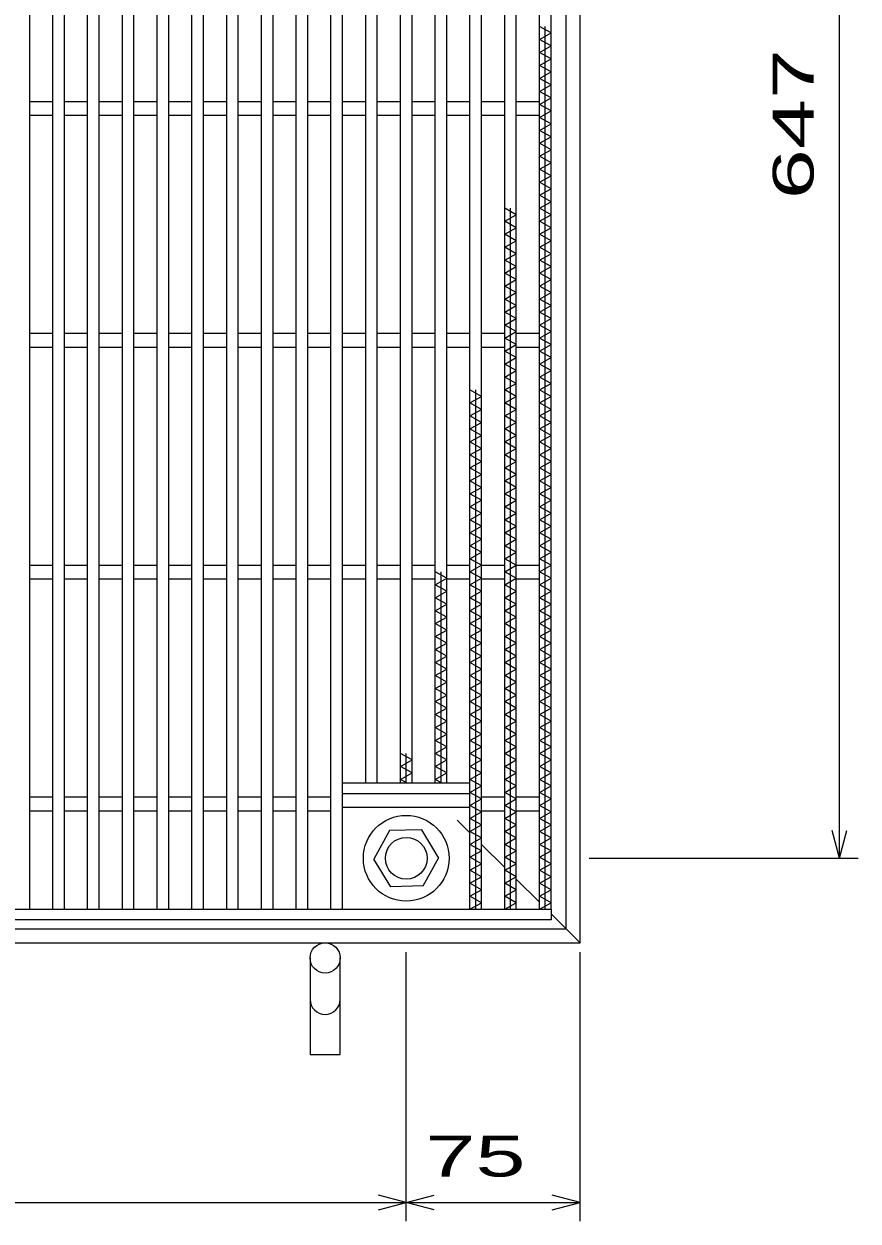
# Model space of a CAD drawing. Units: millimetres, scale not verified. Extents: x -1456 to 1385, y -1026 to 843.
# Drawn here: x -560 to -200, y -362 to 155 of the extents above; entities that cross this region are included whole.
import ezdxf
from ezdxf.enums import TextEntityAlignment as Align

# ---------------------------------------------------------------- set-up
doc = ezdxf.new("R2010")
doc.units = ezdxf.units.MM
doc.header["$LTSCALE"] = 8
doc.linetypes.add('DASHED', pattern=[7.5, 6, -1.5])
for name, color, linetype, lineweight in [('16', 3, 'Continuous', 25), ('19', 6, 'Continuous', 25), ('22', 4, 'Continuous', 25)]:
    doc.layers.add(name, color=color, linetype=linetype, lineweight=lineweight)
doc.styles.add('ベクトル', font='')
doc.styles.get('ベクトル').set_extended_font_data('ベクトル')

msp = doc.modelspace()

# ---------------------------------------------------------------- linework, layer by layer
at = {"layer": '16'}
for p, q in [((-558, -227), (-558, 464)), ((-548, -227), (-548, 464)), ((-543, -227), (-543, 464)), ((-533, -227), (-533, 464)), ((-528, -227), (-528, 464)), ((-518, -227), (-518, 464)), ((-513, -227), (-513, 464)), ((-503, -227), (-503, 464)), ((-498, -227), (-498, 464)), ((-488, -227), (-488, 464)), ((-483, -227), (-483, 464)), ((-473, -227), (-473, 464)), ((-468, -227), (-468, 464)), ((-458, -227), (-458, 464)), ((-453, -227), (-453, 464)), ((-443, -227), (-443, 464)), ((-438, -227), (-438, 464)), ((-428, -227), (-428, 464)), ((-423, -227), (-423, 464)), ((-368, -227), (-368, 464)), ((-363, -227), (-363, 464)), ((-353, -227), (-353, 464)), ((-348, -227), (-348, 464)), ((-338, -227), (-338, 464)), ((-333, -227), (-333, 464)), ((-413, -172.5), (-413, 409.5)), ((-408, -172.5), (-408, 409.5)), ((-398, -172.5), (-398, 409.5)), ((-393, -172.5), (-393, 409.5)), ((-383, -172.5), (-383, 409.5)), ((-378, -172.5), (-378, 409.5)), ((-333, 151), (-338, 153.8)), ((-338, 148.2), (-333, 151)), ((-335.5, -227), (-335.5, 153.8)), ((-333, 145.4), (-338, 148.2)), ((-338, 142.6), (-333, 145.4)), ((-333, 139.8), (-338, 142.6)), ((-338, 137), (-333, 139.8)), ((-333, 134.2), (-338, 137)), ((-338, 131.4), (-333, 134.2)), ((-333, 128.6), (-338, 131.4)), ((-338, 125.8), (-333, 128.6)), ((-333, 123), (-338, 125.8)), ((-558, 121.5), (-548, 121.5)), ((-543, 121.5), (-533, 121.5)), ((-528, 121.5), (-518, 121.5)), ((-513, 121.5), (-503, 121.5)), ((-498, 121.5), (-488, 121.5)), ((-483, 121.5), (-473, 121.5)), ((-468, 121.5), (-458, 121.5)), ((-453, 121.5), (-443, 121.5)), ((-438, 121.5), (-428, 121.5)), ((-423, 121.5), (-413, 121.5)), ((-408, 121.5), (-398, 121.5)), ((-393, 121.5), (-383, 121.5)), ((-378, 121.5), (-368, 121.5)), ((-363, 121.5), (-353, 121.5)), ((-348, 121.5), (-338, 121.5)), ((-338, 120.2), (-333, 123)), ((-333, 117.4), (-338, 120.2)), ((-558, 115.5), (-548, 115.5)), ((-543, 115.5), (-533, 115.5)), ((-528, 115.5), (-518, 115.5)), ((-513, 115.5), (-503, 115.5)), ((-498, 115.5), (-488, 115.5)), ((-483, 115.5), (-473, 115.5)), ((-468, 115.5), (-458, 115.5)), ((-453, 115.5), (-443, 115.5)), ((-438, 115.5), (-428, 115.5)), ((-423, 115.5), (-413, 115.5)), ((-408, 115.5), (-398, 115.5)), ((-393, 115.5), (-383, 115.5)), ((-378, 115.5), (-368, 115.5)), ((-363, 115.5), (-353, 115.5)), ((-348, 115.5), (-338, 115.5)), ((-338, 114.6), (-333, 117.4)), ((-333, 111.8), (-338, 114.6)), ((-338, 109), (-333, 111.8)), ((-333, 106.2), (-338, 109)), ((-338, 103.4), (-333, 106.2)), ((-333, 100.6), (-338, 103.4)), ((-338, 97.8), (-333, 100.6)), ((-333, 95), (-338, 97.8)), ((-338, 92.2), (-333, 95)), ((-333, 89.4), (-338, 92.2)), ((-338, 86.6), (-333, 89.4)), ((-333, 83.8), (-338, 86.6)), ((-338, 81), (-333, 83.8)), ((-333, 78.2), (-338, 81)), ((-338, 75.4), (-333, 78.2)), ((-348, 72.6), (-353, 75.4)), ((-353, 69.8), (-348, 72.6)), ((-350.5, -227), (-350.5, 75.4)), ((-333, 72.6), (-338, 75.4)), ((-338, 69.8), (-333, 72.6)), ((-348, 67), (-353, 69.8)), ((-333, 67), (-338, 69.8)), ((-353, 64.2), (-348, 67)), ((-348, 61.4), (-353, 64.2)), ((-338, 64.2), (-333, 67)), ((-333, 61.4), (-338, 64.2)), ((-353, 58.6), (-348, 61.4)), ((-348, 55.8), (-353, 58.6)), ((-338, 58.6), (-333, 61.4)), ((-333, 55.8), (-338, 58.6)), ((-353, 53), (-348, 55.8)), ((-348, 50.2), (-353, 53)), ((-338, 53), (-333, 55.8)), ((-333, 50.2), (-338, 53)), ((-353, 47.4), (-348, 50.2)), ((-348, 44.6), (-353, 47.4)), ((-338, 47.4), (-333, 50.2)), ((-333, 44.6), (-338, 47.4)), ((-353, 41.8), (-348, 44.6)), ((-348, 39), (-353, 41.8)), ((-338, 41.8), (-333, 44.6)), ((-333, 39), (-338, 41.8)), ((-353, 36.2), (-348, 39)), ((-348, 33.4), (-353, 36.2)), ((-338, 36.2), (-333, 39)), ((-333, 33.4), (-338, 36.2)), ((-353, 30.6), (-348, 33.4)), ((-338, 30.6), (-333, 33.4)), ((-348, 27.8), (-353, 30.6)), ((-353, 25), (-348, 27.8)), ((-333, 27.8), (-338, 30.6)), ((-338, 25), (-333, 27.8)), ((-558, 21.5), (-548, 21.5)), ((-543, 21.5), (-533, 21.5)), ((-528, 21.5), (-518, 21.5)), ((-513, 21.5), (-503, 21.5)), ((-498, 21.5), (-488, 21.5)), ((-483, 21.5), (-473, 21.5)), ((-468, 21.5), (-458, 21.5)), ((-453, 21.5), (-443, 21.5)), ((-438, 21.5), (-428, 21.5)), ((-423, 21.5), (-413, 21.5)), ((-408, 21.5), (-398, 21.5)), ((-393, 21.5), (-383, 21.5)), ((-378, 21.5), (-368, 21.5)), ((-363, 21.5), (-353, 21.5)), ((-348, 22.2), (-353, 25)), ((-353, 19.4), (-348, 22.2)), ((-348, 21.5), (-338, 21.5)), ((-333, 22.2), (-338, 25)), ((-338, 19.4), (-333, 22.2)), ((-558, 15.5), (-548, 15.5)), ((-543, 15.5), (-533, 15.5)), ((-528, 15.5), (-518, 15.5)), ((-513, 15.5), (-503, 15.5)), ((-498, 15.5), (-488, 15.5)), ((-483, 15.5), (-473, 15.5)), ((-468, 15.5), (-458, 15.5)), ((-453, 15.5), (-443, 15.5)), ((-438, 15.5), (-428, 15.5)), ((-423, 15.5), (-413, 15.5)), ((-408, 15.5), (-398, 15.5)), ((-393, 15.5), (-383, 15.5)), ((-378, 15.5), (-368, 15.5)), ((-363, 15.5), (-353, 15.5)), ((-348, 16.6), (-353, 19.4)), ((-353, 13.8), (-348, 16.6)), ((-348, 15.5), (-338, 15.5)), ((-333, 16.6), (-338, 19.4)), ((-338, 13.8), (-333, 16.6)), ((-348, 11), (-353, 13.8)), ((-353, 8.2), (-348, 11)), ((-333, 11), (-338, 13.8)), ((-338, 8.2), (-333, 11)), ((-348, 5.4), (-353, 8.2)), ((-353, 2.6), (-348, 5.4)), ((-333, 5.4), (-338, 8.2)), ((-338, 2.6), (-333, 5.4)), ((-348, -0.2), (-353, 2.6)), ((-333, -0.2), (-338, 2.6)), ((-363, -5.8), (-368, -3)), ((-365.5, -227), (-365.5, -3)), ((-353, -3), (-348, -0.2)), ((-348, -5.8), (-353, -3)), ((-338, -3), (-333, -0.2)), ((-333, -5.8), (-338, -3)), ((-368, -8.6), (-363, -5.8)), ((-363, -11.4), (-368, -8.6)), ((-353, -8.6), (-348, -5.8)), ((-348, -11.4), (-353, -8.6)), ((-338, -8.6), (-333, -5.8)), ((-333, -11.4), (-338, -8.6)), ((-368, -14.2), (-363, -11.4)), ((-363, -17), (-368, -14.2)), ((-353, -14.2), (-348, -11.4)), ((-348, -17), (-353, -14.2)), ((-338, -14.2), (-333, -11.4)), ((-333, -17), (-338, -14.2)), ((-368, -19.8), (-363, -17)), ((-363, -22.6), (-368, -19.8)), ((-353, -19.8), (-348, -17)), ((-348, -22.6), (-353, -19.8)), ((-338, -19.8), (-333, -17)), ((-333, -22.6), (-338, -19.8)), ((-368, -25.4), (-363, -22.6)), ((-363, -28.2), (-368, -25.4)), ((-353, -25.4), (-348, -22.6)), ((-348, -28.2), (-353, -25.4)), ((-338, -25.4), (-333, -22.6)), ((-333, -28.2), (-338, -25.4)), ((-368, -31), (-363, -28.2)), ((-353, -31), (-348, -28.2)), ((-338, -31), (-333, -28.2)), ((-363, -33.8), (-368, -31)), ((-368, -36.6), (-363, -33.8)), ((-348, -33.8), (-353, -31)), ((-353, -36.6), (-348, -33.8)), ((-333, -33.8), (-338, -31)), ((-338, -36.6), (-333, -33.8)), ((-363, -39.4), (-368, -36.6)), ((-368, -42.2), (-363, -39.4)), ((-348, -39.4), (-353, -36.6)), ((-353, -42.2), (-348, -39.4)), ((-333, -39.4), (-338, -36.6)), ((-338, -42.2), (-333, -39.4)), ((-363, -45), (-368, -42.2)), ((-368, -47.8), (-363, -45)), ((-348, -45), (-353, -42.2)), ((-353, -47.8), (-348, -45)), ((-333, -45), (-338, -42.2)), ((-338, -47.8), (-333, -45)), ((-363, -50.6), (-368, -47.8)), ((-368, -53.4), (-363, -50.6)), ((-348, -50.6), (-353, -47.8)), ((-353, -53.4), (-348, -50.6)), ((-333, -50.6), (-338, -47.8)), ((-338, -53.4), (-333, -50.6)), ((-363, -56.2), (-368, -53.4)), ((-368, -59), (-363, -56.2)), ((-348, -56.2), (-353, -53.4)), ((-353, -59), (-348, -56.2)), ((-333, -56.2), (-338, -53.4)), ((-338, -59), (-333, -56.2)), ((-363, -61.8), (-368, -59)), ((-368, -64.6), (-363, -61.8)), ((-348, -61.8), (-353, -59)), ((-353, -64.6), (-348, -61.8)), ((-333, -61.8), (-338, -59)), ((-338, -64.6), (-333, -61.8)), ((-363, -67.4), (-368, -64.6)), ((-348, -67.4), (-353, -64.6)), ((-333, -67.4), (-338, -64.6)), ((-368, -70.2), (-363, -67.4)), ((-363, -73), (-368, -70.2)), ((-353, -70.2), (-348, -67.4)), ((-348, -73), (-353, -70.2)), ((-338, -70.2), (-333, -67.4)), ((-333, -73), (-338, -70.2)), ((-368, -75.8), (-363, -73)), ((-363, -78.6), (-368, -75.8)), ((-353, -75.8), (-348, -73)), ((-348, -78.6), (-353, -75.8)), ((-338, -75.8), (-333, -73)), ((-333, -78.6), (-338, -75.8)), ((-558, -78.5), (-548, -78.5)), ((-543, -78.5), (-533, -78.5)), ((-528, -78.5), (-518, -78.5)), ((-513, -78.5), (-503, -78.5)), ((-498, -78.5), (-488, -78.5)), ((-483, -78.5), (-473, -78.5)), ((-468, -78.5), (-458, -78.5)), ((-453, -78.5), (-443, -78.5)), ((-438, -78.5), (-428, -78.5)), ((-423, -78.5), (-413, -78.5)), ((-408, -78.5), (-398, -78.5)), ((-393, -78.5), (-383, -78.5)), ((-378, -84.2), (-383, -81.4)), ((-380.5, -172.5), (-380.5, -81.4)), ((-378, -78.5), (-368, -78.5)), ((-368, -81.4), (-363, -78.6)), ((-363, -84.2), (-368, -81.4)), ((-363, -78.5), (-353, -78.5)), ((-353, -81.4), (-348, -78.6)), ((-348, -84.2), (-353, -81.4)), ((-348, -78.5), (-338, -78.5)), ((-338, -81.4), (-333, -78.6)), ((-333, -84.2), (-338, -81.4)), ((-558, -84.5), (-548, -84.5)), ((-543, -84.5), (-533, -84.5)), ((-528, -84.5), (-518, -84.5)), ((-513, -84.5), (-503, -84.5)), ((-498, -84.5), (-488, -84.5)), ((-483, -84.5), (-473, -84.5)), ((-468, -84.5), (-458, -84.5)), ((-453, -84.5), (-443, -84.5)), ((-438, -84.5), (-428, -84.5)), ((-423, -84.5), (-413, -84.5)), ((-408, -84.5), (-398, -84.5)), ((-393, -84.5), (-383, -84.5)), ((-383, -87), (-378, -84.2)), ((-378, -89.8), (-383, -87)), ((-378, -84.5), (-368, -84.5)), ((-368, -87), (-363, -84.2)), ((-363, -89.8), (-368, -87)), ((-363, -84.5), (-353, -84.5)), ((-353, -87), (-348, -84.2)), ((-348, -89.8), (-353, -87)), ((-348, -84.5), (-338, -84.5)), ((-338, -87), (-333, -84.2)), ((-333, -89.8), (-338, -87)), ((-383, -92.6), (-378, -89.8)), ((-378, -95.4), (-383, -92.6)), ((-368, -92.6), (-363, -89.8)), ((-363, -95.4), (-368, -92.6)), ((-353, -92.6), (-348, -89.8)), ((-348, -95.4), (-353, -92.6)), ((-338, -92.6), (-333, -89.8)), ((-333, -95.4), (-338, -92.6)), ((-383, -98.2), (-378, -95.4)), ((-368, -98.2), (-363, -95.4)), ((-353, -98.2), (-348, -95.4)), ((-338, -98.2), (-333, -95.4)), ((-378, -101), (-383, -98.2)), ((-383, -103.8), (-378, -101)), ((-363, -101), (-368, -98.2)), ((-368, -103.8), (-363, -101)), ((-348, -101), (-353, -98.2)), ((-353, -103.8), (-348, -101)), ((-333, -101), (-338, -98.2)), ((-338, -103.8), (-333, -101)), ((-378, -106.6), (-383, -103.8)), ((-383, -109.4), (-378, -106.6)), ((-363, -106.6), (-368, -103.8)), ((-368, -109.4), (-363, -106.6)), ((-348, -106.6), (-353, -103.8)), ((-353, -109.4), (-348, -106.6)), ((-333, -106.6), (-338, -103.8)), ((-338, -109.4), (-333, -106.6)), ((-378, -112.2), (-383, -109.4)), ((-383, -115), (-378, -112.2)), ((-363, -112.2), (-368, -109.4)), ((-368, -115), (-363, -112.2)), ((-348, -112.2), (-353, -109.4)), ((-353, -115), (-348, -112.2)), ((-333, -112.2), (-338, -109.4)), ((-338, -115), (-333, -112.2)), ((-378, -117.8), (-383, -115)), ((-383, -120.6), (-378, -117.8)), ((-363, -117.8), (-368, -115)), ((-368, -120.6), (-363, -117.8)), ((-348, -117.8), (-353, -115)), ((-353, -120.6), (-348, -117.8)), ((-333, -117.8), (-338, -115)), ((-338, -120.6), (-333, -117.8)), ((-378, -123.4), (-383, -120.6)), ((-383, -126.2), (-378, -123.4)), ((-363, -123.4), (-368, -120.6)), ((-368, -126.2), (-363, -123.4)), ((-348, -123.4), (-353, -120.6)), ((-353, -126.2), (-348, -123.4)), ((-333, -123.4), (-338, -120.6)), ((-338, -126.2), (-333, -123.4)), ((-378, -129), (-383, -126.2)), ((-383, -131.8), (-378, -129)), ((-363, -129), (-368, -126.2)), ((-368, -131.8), (-363, -129)), ((-348, -129), (-353, -126.2)), ((-353, -131.8), (-348, -129)), ((-333, -129), (-338, -126.2)), ((-338, -131.8), (-333, -129)), ((-378, -134.6), (-383, -131.8)), ((-363, -134.6), (-368, -131.8)), ((-348, -134.6), (-353, -131.8)), ((-333, -134.6), (-338, -131.8)), ((-383, -137.4), (-378, -134.6)), ((-378, -140.2), (-383, -137.4)), ((-368, -137.4), (-363, -134.6)), ((-363, -140.2), (-368, -137.4)), ((-353, -137.4), (-348, -134.6)), ((-348, -140.2), (-353, -137.4)), ((-338, -137.4), (-333, -134.6)), ((-333, -140.2), (-338, -137.4)), ((-383, -143), (-378, -140.2)), ((-378, -145.8), (-383, -143)), ((-368, -143), (-363, -140.2)), ((-363, -145.8), (-368, -143)), ((-353, -143), (-348, -140.2)), ((-348, -145.8), (-353, -143)), ((-338, -143), (-333, -140.2)), ((-333, -145.8), (-338, -143)), ((-383, -148.6), (-378, -145.8)), ((-378, -151.4), (-383, -148.6)), ((-368, -148.6), (-363, -145.8)), ((-363, -151.4), (-368, -148.6)), ((-353, -148.6), (-348, -145.8)), ((-348, -151.4), (-353, -148.6)), ((-338, -148.6), (-333, -145.8)), ((-333, -151.4), (-338, -148.6)), ((-383, -154.2), (-378, -151.4)), ((-378, -157), (-383, -154.2)), ((-368, -154.2), (-363, -151.4)), ((-363, -157), (-368, -154.2)), ((-353, -154.2), (-348, -151.4)), ((-348, -157), (-353, -154.2)), ((-338, -154.2), (-333, -151.4)), ((-333, -157), (-338, -154.2)), ((-393, -162.6), (-398, -159.8)), ((-395.5, -172.5), (-395.5, -159.8)), ((-383, -159.8), (-378, -157)), ((-378, -162.6), (-383, -159.8)), ((-368, -159.8), (-363, -157)), ((-363, -162.6), (-368, -159.8)), ((-353, -159.8), (-348, -157)), ((-348, -162.6), (-353, -159.8)), ((-338, -159.8), (-333, -157)), ((-333, -162.6), (-338, -159.8)), ((-398, -165.4), (-393, -162.6)), ((-383, -165.4), (-378, -162.6)), ((-368, -165.4), (-363, -162.6)), ((-353, -165.4), (-348, -162.6)), ((-338, -165.4), (-333, -162.6)), ((-393, -168.2), (-398, -165.4)), ((-398, -171), (-393, -168.2)), ((-378, -168.2), (-383, -165.4)), ((-383, -171), (-378, -168.2)), ((-363, -168.2), (-368, -165.4)), ((-368, -171), (-363, -168.2)), ((-348, -168.2), (-353, -165.4)), ((-353, -171), (-348, -168.2)), ((-333, -168.2), (-338, -165.4)), ((-338, -171), (-333, -168.2)), ((-423, -172.5), (-368, -172.5)), ((-423, -177), (-423, -172.5)), ((-395.32, -172.5), (-398, -171)), ((-380.32, -172.5), (-383, -171)), ((-363, -173.8), (-368, -171)), ((-368, -177), (-368, -172.5)), ((-368, -176.6), (-363, -173.8)), ((-348, -173.8), (-353, -171)), ((-353, -176.6), (-348, -173.8)), ((-333, -173.8), (-338, -171)), ((-338, -176.6), (-333, -173.8)), ((-558, -178.5), (-548, -178.5)), ((-543, -178.5), (-533, -178.5)), ((-528, -178.5), (-518, -178.5)), ((-513, -178.5), (-503, -178.5)), ((-498, -178.5), (-488, -178.5)), ((-483, -178.5), (-473, -178.5)), ((-468, -178.5), (-458, -178.5)), ((-453, -178.5), (-443, -178.5)), ((-438, -178.5), (-428, -178.5)), ((-423, -177), (-368, -177)), ((-363, -179.4), (-368, -176.6)), ((-368, -182.2), (-363, -179.4)), ((-363, -178.5), (-353, -178.5)), ((-348, -179.4), (-353, -176.6)), ((-353, -182.2), (-348, -179.4)), ((-348, -178.5), (-338, -178.5)), ((-333, -179.4), (-338, -176.6)), ((-338, -182.2), (-333, -179.4)), ((-558, -184.5), (-548, -184.5)), ((-543, -184.5), (-533, -184.5)), ((-528, -184.5), (-518, -184.5)), ((-513, -184.5), (-503, -184.5)), ((-498, -184.5), (-488, -184.5)), ((-483, -184.5), (-473, -184.5)), ((-468, -184.5), (-458, -184.5)), ((-453, -184.5), (-443, -184.5)), ((-438, -184.5), (-428, -184.5)), ((-423, -183), (-368, -183)), ((-363, -185), (-368, -182.2)), ((-368, -187.8), (-363, -185)), ((-363, -184.5), (-353, -184.5)), ((-348, -185), (-353, -182.2)), ((-353, -187.8), (-348, -185)), ((-348, -184.5), (-338, -184.5)), ((-333, -185), (-338, -182.2)), ((-338, -187.8), (-333, -185)), ((-363, -190.6), (-368, -187.8)), ((-368, -193.4), (-363, -190.6)), ((-348, -190.6), (-353, -187.8)), ((-353, -193.4), (-348, -190.6)), ((-333, -190.6), (-338, -187.8)), ((-338, -193.4), (-333, -190.6)), ((-402.79, -193.05), (-409.5, -205.34)), ((-388.8, -192.71), (-402.79, -193.05)), ((-381.5, -205), (-388.8, -192.71)), ((-363, -196.2), (-368, -193.4)), ((-368, -199), (-363, -196.2)), ((-348, -196.2), (-353, -193.4)), ((-353, -199), (-348, -196.2)), ((-333, -196.2), (-338, -193.4)), ((-338, -199), (-333, -196.2)), ((-363, -201.8), (-368, -199)), ((-348, -201.8), (-353, -199)), ((-333, -201.8), (-338, -199)), ((-402.2, -217.29), (-409.5, -205.34)), ((-388.21, -216.95), (-381.5, -204.66)), ((-368, -204.6), (-363, -201.8)), ((-363, -207.4), (-368, -204.6)), ((-353, -204.6), (-348, -201.8)), ((-348, -207.4), (-353, -204.6)), ((-338, -204.6), (-333, -201.8)), ((-333, -207.4), (-338, -204.6)), ((-368, -210.2), (-363, -207.4)), ((-363, -213), (-368, -210.2)), ((-353, -210.2), (-348, -207.4)), ((-348, -213), (-353, -210.2)), ((-338, -210.2), (-333, -207.4)), ((-333, -213), (-338, -210.2)), ((-368, -215.8), (-363, -213)), ((-363, -218.6), (-368, -215.8)), ((-353, -215.8), (-348, -213)), ((-348, -218.6), (-353, -215.8)), ((-338, -215.8), (-333, -213)), ((-333, -218.6), (-338, -215.8)), ((-388.21, -216.95), (-402.2, -217.29)), ((-368, -221.4), (-363, -218.6)), ((-363, -224.2), (-368, -221.4)), ((-353, -221.4), (-348, -218.6)), ((-348, -224.2), (-353, -221.4)), ((-338, -221.4), (-333, -218.6)), ((-333, -224.2), (-338, -221.4)), ((-1028, -227), (-333, -227)), ((-563, -227), (-558, -227)), ((-548, -227), (-543, -227)), ((-533, -227), (-528, -227)), ((-518, -227), (-513, -227)), ((-503, -227), (-498, -227)), ((-488, -227), (-483, -227)), ((-473, -227), (-468, -227)), ((-458, -227), (-453, -227)), ((-443, -227), (-438, -227)), ((-428, -227), (-423, -227)), ((-413, -227), (-408, -227)), ((-398, -227), (-393, -227)), ((-383, -227), (-378, -227)), ((-368, -227), (-363, -224.2)), ((-368, -227), (-363, -227)), ((-353, -227), (-348, -224.2)), ((-353, -227), (-348, -227)), ((-338, -227), (-333, -224.2)), ((-338, -227), (-333, -227)), ((-333, -227), (-333, -231.5)), ((-333, -231.5), (-1028, -231.5))]:
    msp.add_line(p, q, dxfattribs=at)
for radius in [18.5, 9]:
    msp.add_circle((-395.5, -205), radius, dxfattribs=at)
at = {"layer": '19'}
for p, q in [((-320.5, -241.5), (-320.5, 478.5)), ((-326.5, -235.5), (-326.5, 472.5)), ((-1034.5, -235.5), (-326.5, -235.5)), ((-1040.5, -241.5), (-320.5, -241.5)), ((-437, -248), (-437, -289.62)), ((-424, -289.62), (-424, -248)), ((-437, -289.62), (-424, -289.62))]:
    msp.add_line(p, q, dxfattribs=at)
at = {"layer": '19', "linetype": 'DASHED'}
for p, q in [((-368, -194), (-373.5, -188.5)), ((-353, -209), (-363, -199)), ((-338, -224), (-348, -214)), ((-320.5, -241.5), (-333, -229))]:
    msp.add_line(p, q, dxfattribs=at)
at = {"layer": '19'}
msp.add_circle((-430.5, -248), 6.5, dxfattribs=at)
msp.add_arc((-430.5, -265.84), 6.5, 180, 0, dxfattribs=at)
at = {"layer": '22'}
for p, q in [((-208.5, -205), (-208.5, 442)), ((-208.5, -205), (-211.7, -193)), ((-208.5, -205), (-205.3, -193)), ((-316.5, -205), (-200.5, -205)), ((-395.5, -361.5), (-395.5, -245.5)), ((-320.5, -361.5), (-320.5, -245.5)), ((-395.5, -353.5), (-407.5, -350.3)), ((-395.5, -353.5), (-383.5, -350.3)), ((-320.5, -353.5), (-332.5, -350.3)), ((-965.5, -353.5), (-395.5, -353.5)), ((-407.5, -356.7), (-395.5, -353.5)), ((-383.5, -356.7), (-395.5, -353.5)), ((-395.5, -353.5), (-320.5, -353.5)), ((-332.5, -356.7), (-320.5, -353.5))]:
    msp.add_line(p, q, dxfattribs=at)

# ---------------------------------------------------------------- texts
at = {"layer": '22', "color": 2, "style": 'ベクトル', "width": 1.65}
msp.add_text(' 647 ', height=17.6, rotation=90, dxfattribs=at).set_placement((-228.5, 68.5), align=Align.MIDDLE_LEFT)
msp.add_text(' 75 ', height=17.6, dxfattribs=at).set_placement((-398, -333.5), align=Align.MIDDLE_LEFT)

doc.saveas('drawing.dxf')
